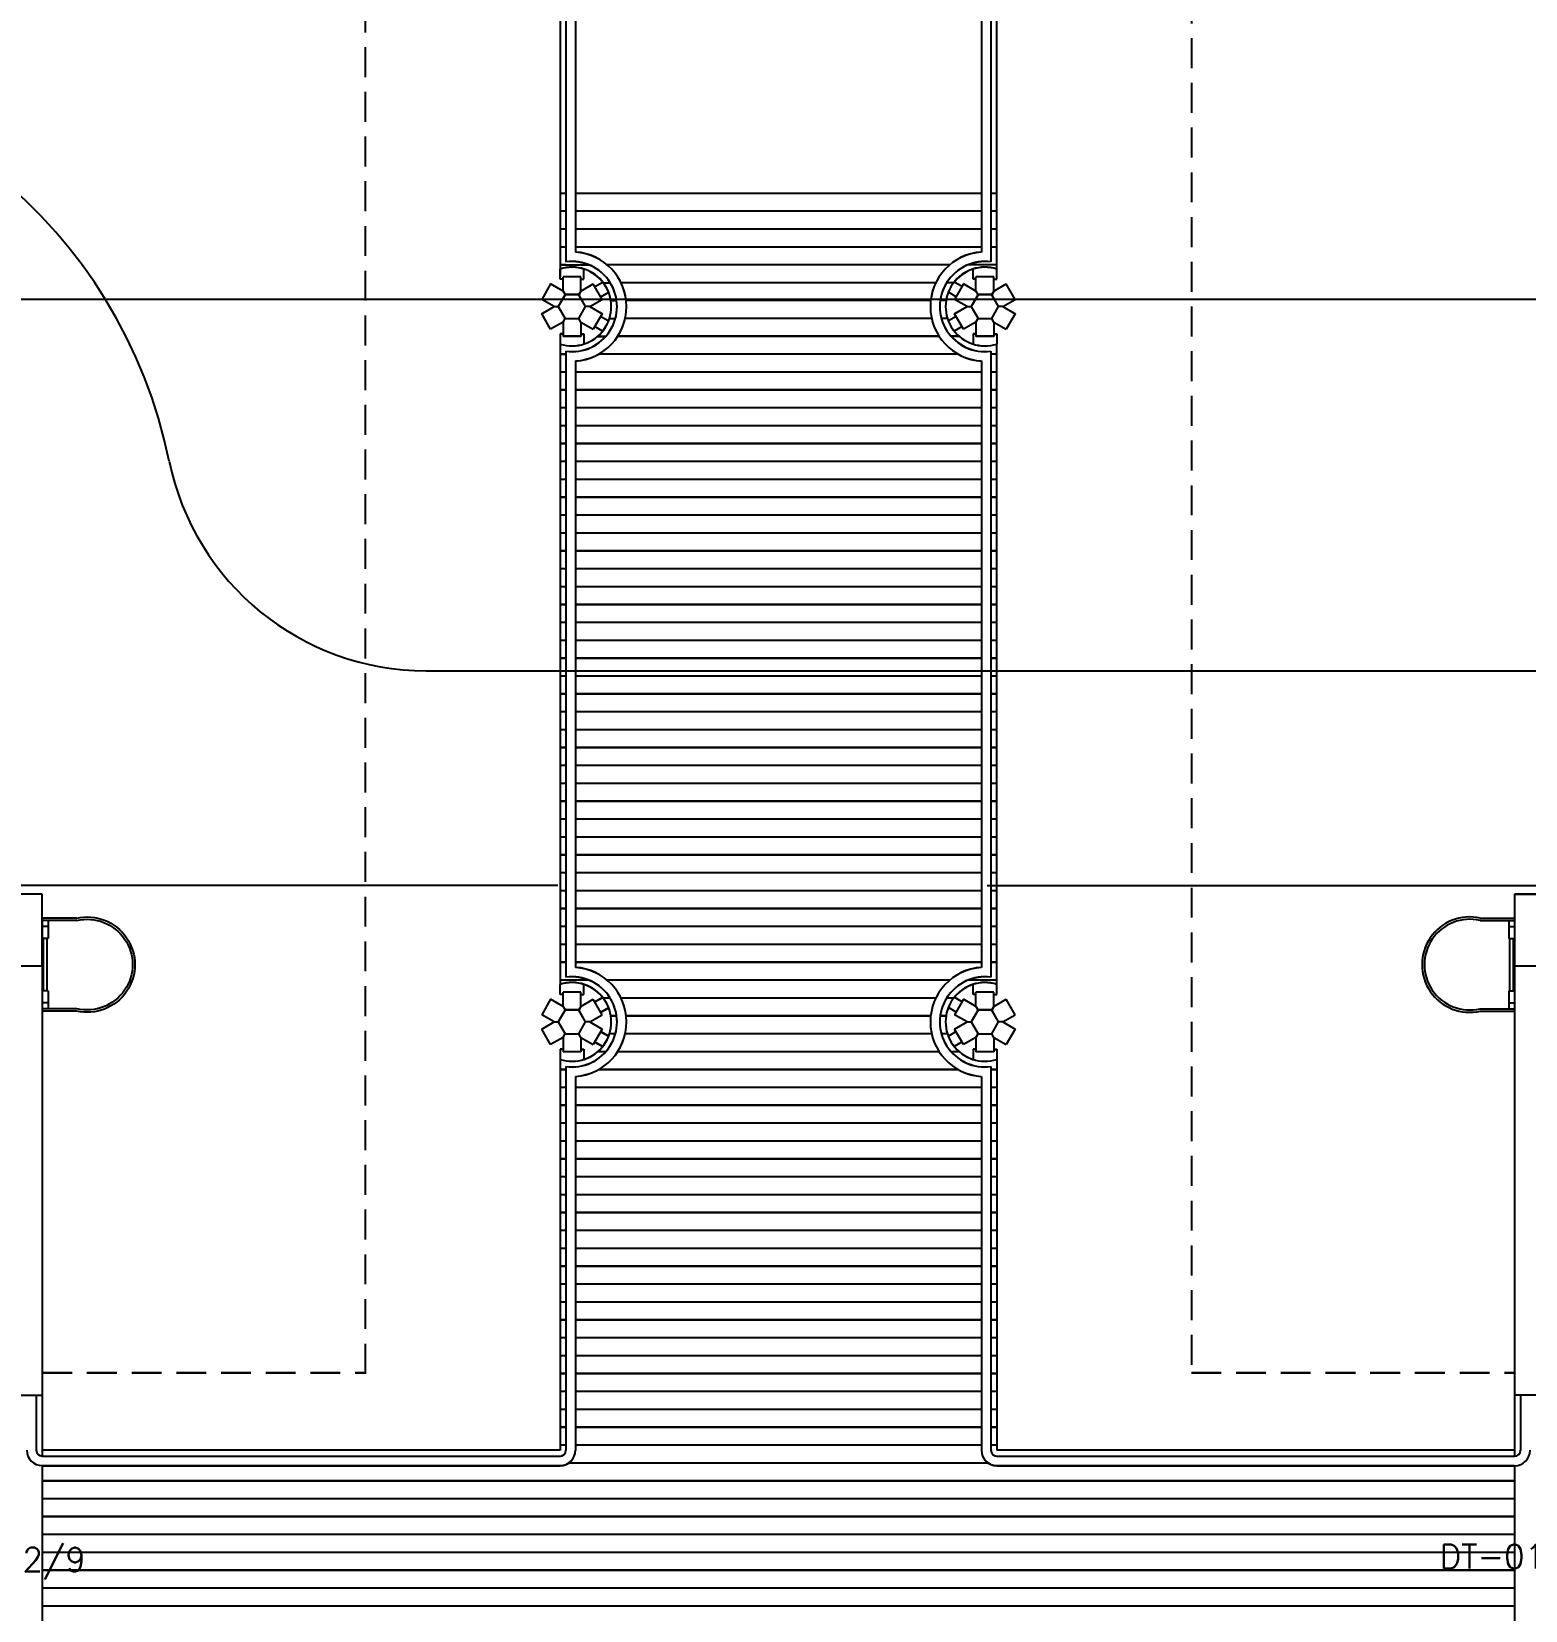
# Model space of a CAD drawing. Header units: millimetres. Extents: x 2128 to 2646, y 1972 to 2207.
# Drawn here: x 2359.37 to 2371.9, y 2047.56 to 2060.8 of the extents above; entities that cross this region are included whole.
import ezdxf

# ---------------------------------------------------------------- set-up
doc = ezdxf.new("R2010")
doc.units = ezdxf.units.MM
doc.linetypes.add('HIDDEN', pattern=[0.375, 0.25, -0.125])
for name, color, linetype in [('AR-ALV', 2, 'Continuous'), ('AR-CALÇADA', 1, 'Continuous'), ('AR-CORRIMAO-V', 52, 'Continuous'), ('AR-ESTC', 3, 'Continuous'), ('AR-ESTMA-C', 1, 'Continuous'), ('AR-ESTMA-V', 2, 'Continuous'), ('ar-piso-tabua', 1, 'Continuous'), ('AR-PISO-V1', 1, 'Continuous'), ('AR-PROJ', 1, 'HIDDEN'), ('ENDEREÇO', 2, 'Continuous'), ('EQUIPAMENTO', 2, 'Continuous'), ('ibio', 2, 'Continuous'), ('maçaneta', 1, 'Continuous'), ('PLAT-CONG', 7, 'Continuous')]:
    doc.layers.add(name, color=color, linetype=linetype)
doc.styles.add('UNB1-100', font='simplex.shx', dxfattribs={"height": 0.2})

# ---------------------------------------------------------------- blocks, each defined once
blk = doc.blocks.new('pilar15')
at = {"layer": 'AR-ESTMA-C'}
for p, q in [((-0.179, 0.19), (-0.254, 0.06)), ((-0.075, 0.13), (-0.179, 0.19)), ((0.075, 0.25), (-0.075, 0.25)), ((-0.075, 0.13), (-0.075, 0.25)), ((0.075, 0.13), (0.075, 0.25)), ((0.075, 0.13), (0.179, 0.19)), ((0.254, 0.06), (0.179, 0.19)), ((-0.15, 0), (-0.254, 0.06)), ((-0.254, -0.06), (-0.15, 0)), ((-0.15, 0), (-0.115, 0)), ((-0.075, 0.13), (-0.058, 0.1)), ((0.075, 0.13), (0.058, 0.1)), ((0.15, 0), (0.115, 0)), ((0.15, 0), (0.254, 0.06)), ((0.15, 0), (0.254, -0.06)), ((-0.179, -0.19), (-0.254, -0.06)), ((-0.075, -0.13), (-0.179, -0.19)), ((-0.075, -0.13), (-0.058, -0.1)), ((-0.075, -0.13), (-0.075, -0.25)), ((0.075, -0.13), (0.058, -0.1)), ((0.075, -0.13), (0.179, -0.19)), ((0.075, -0.13), (0.075, -0.25)), ((0.254, -0.06), (0.179, -0.19)), ((0.075, -0.25), (-0.075, -0.25))]:
    blk.add_line(p, q, dxfattribs=at)
blk.add_lwpolyline([(0.058, 0.1), (-0.058, 0.1), (-0.115, 0), (-0.058, -0.1), (0.058, -0.1), (0.115, 0)], close=True, dxfattribs=at)
blk = doc.blocks.new('A$C5F2C59A8')
at = {"layer": 'AR-CORRIMAO-V'}
for p, q in [((13.448, 47.925), (13.448, 42.675)), ((13.528, 47.843), (13.528, 42.757)), ((16.932, 47.843), (16.932, 42.757)), ((17.012, 47.925), (17.012, 42.675)), ((13.448, 41.925), (13.448, 36.675)), ((17.012, 41.925), (17.012, 36.675)), ((13.528, 41.843), (13.528, 36.757)), ((16.932, 41.843), (16.932, 36.757)), ((13.448, 35.925), (13.448, 32.708)), ((17.012, 35.925), (17.012, 32.708)), ((13.528, 35.843), (13.528, 32.708)), ((16.932, 35.843), (16.932, 32.708)), ((21.455, 33.171), (21.455, 32.708)), ((9.055, 32.658), (13.398, 32.658)), ((9.055, 32.578), (13.398, 32.578)), ((17.062, 32.658), (21.405, 32.658)), ((17.062, 32.578), (21.405, 32.578))]:
    blk.add_line(p, q, dxfattribs=at)
for centre, radius, start, end in [((13.498, 42.3), 0.378, 262.4031, 97.5969), ((13.498, 42.3), 0.458, 273.754, 86.246), ((16.962, 42.3), 0.458, 93.754, 266.246), ((16.962, 42.3), 0.378, 82.4031, 277.5969), ((13.498, 36.3), 0.458, 273.7542, 86.2458), ((16.962, 36.3), 0.458, 93.7539, 266.2461), ((13.498, 36.3), 0.378, 262.4033, 97.5967), ((16.962, 36.3), 0.378, 82.4029, 277.5971), ((13.398, 32.708), 0.05, 270, 0), ((13.398, 32.708), 0.13, 270, 0), ((17.062, 32.708), 0.13, 180, 270), ((17.062, 32.708), 0.05, 180, 270), ((21.405, 32.708), 0.05, 270, 0), ((21.405, 32.708), 0.13, 270, 0)]:
    blk.add_arc(centre, radius, start, end, dxfattribs=at)
at = {"layer": 'AR-ESTMA-V', "ltscale": 0.25}
for p, q in [((13.398, 42.53), (13.398, 42.614)), ((13.423, 42.53), (13.398, 42.53)), ((13.573, 42.53), (13.598, 42.53)), ((13.598, 42.53), (13.598, 42.614)), ((16.862, 42.53), (16.862, 42.614)), ((16.887, 42.53), (16.862, 42.53)), ((17.037, 42.53), (17.062, 42.53)), ((17.062, 42.53), (17.062, 42.614)), ((13.69, 42.468), (13.756, 42.506)), ((13.74, 42.382), (13.806, 42.42)), ((16.721, 42.382), (16.655, 42.42)), ((16.771, 42.468), (16.705, 42.506)), ((13.69, 42.132), (13.756, 42.094)), ((13.74, 42.218), (13.806, 42.18)), ((16.721, 42.218), (16.655, 42.18)), ((16.771, 42.132), (16.705, 42.094)), ((13.398, 42.07), (13.398, 41.985)), ((13.423, 42.07), (13.398, 42.07)), ((13.573, 42.07), (13.598, 42.07)), ((13.598, 42.07), (13.598, 41.985)), ((16.862, 42.07), (16.862, 41.985)), ((16.887, 42.07), (16.862, 42.07)), ((17.037, 42.07), (17.062, 42.07)), ((17.062, 42.07), (17.062, 41.985)), ((13.398, 36.53), (13.398, 36.614)), ((13.598, 36.53), (13.598, 36.614)), ((16.862, 36.53), (16.862, 36.614)), ((17.062, 36.53), (17.062, 36.614)), ((13.423, 36.53), (13.398, 36.53)), ((13.573, 36.53), (13.598, 36.53)), ((13.69, 36.468), (13.756, 36.506)), ((13.74, 36.382), (13.806, 36.42)), ((16.721, 36.382), (16.655, 36.42)), ((16.771, 36.468), (16.705, 36.506)), ((16.887, 36.53), (16.862, 36.53)), ((17.037, 36.53), (17.062, 36.53)), ((13.74, 36.218), (13.806, 36.18)), ((16.721, 36.218), (16.655, 36.18)), ((13.398, 36.07), (13.398, 35.985)), ((13.423, 36.07), (13.398, 36.07)), ((13.573, 36.07), (13.598, 36.07)), ((13.598, 36.07), (13.598, 35.985)), ((13.69, 36.132), (13.756, 36.094)), ((16.771, 36.132), (16.705, 36.094)), ((16.862, 36.07), (16.862, 35.985)), ((16.887, 36.07), (16.862, 36.07)), ((17.037, 36.07), (17.062, 36.07)), ((17.062, 36.07), (17.062, 35.985))]:
    blk.add_line(p, q, dxfattribs=at)
at = {"layer": 'ar-piso-tabua'}
for p, q in [((13.448, 43.25), (13.398, 43.25)), ((16.932, 43.25), (13.528, 43.25)), ((17.062, 43.25), (17.012, 43.25)), ((13.448, 43.1), (13.398, 43.1)), ((16.932, 43.1), (13.528, 43.1)), ((17.062, 43.1), (17.012, 43.1)), ((13.448, 42.95), (13.398, 42.95)), ((16.932, 42.95), (13.528, 42.95)), ((17.062, 42.95), (17.012, 42.95)), ((13.448, 42.8), (13.398, 42.8)), ((16.932, 42.8), (13.528, 42.8)), ((17.062, 42.8), (17.012, 42.8)), ((13.448, 42.65), (13.398, 42.65)), ((13.398, 42.65), (13.641, 42.65)), ((16.667, 42.65), (13.794, 42.65)), ((17.062, 42.65), (16.819, 42.65)), ((13.761, 42.5), (13.819, 42.5)), ((16.55, 42.5), (13.91, 42.5)), ((16.7, 42.5), (16.641, 42.5)), ((13.824, 42.35), (13.873, 42.35)), ((16.507, 42.35), (13.954, 42.35)), ((16.636, 42.35), (16.587, 42.35)), ((13.813, 42.2), (13.863, 42.2)), ((13.863, 42.2), (13.863, 42.2)), ((16.515, 42.2), (13.945, 42.2)), ((16.648, 42.2), (16.597, 42.2)), ((13.714, 42.05), (13.782, 42.05)), ((13.782, 42.05), (13.782, 42.05)), ((16.578, 42.05), (13.882, 42.05)), ((16.747, 42.05), (16.678, 42.05)), ((13.448, 41.9), (13.398, 41.9)), ((13.398, 41.9), (13.448, 41.9)), ((16.739, 41.9), (13.722, 41.9)), ((17.062, 41.9), (17.012, 41.9)), ((13.448, 41.75), (13.398, 41.75)), ((16.932, 41.75), (13.528, 41.75)), ((17.062, 41.75), (17.012, 41.75)), ((13.448, 41.6), (13.398, 41.6)), ((16.932, 41.6), (13.528, 41.6)), ((17.062, 41.6), (17.012, 41.6)), ((13.448, 41.45), (13.398, 41.45)), ((16.932, 41.45), (13.528, 41.45)), ((17.062, 41.45), (17.012, 41.45)), ((13.448, 41.3), (13.398, 41.3)), ((16.932, 41.3), (13.528, 41.3)), ((17.062, 41.3), (17.012, 41.3)), ((13.448, 41.15), (13.398, 41.15)), ((16.932, 41.15), (13.528, 41.15)), ((17.062, 41.15), (17.012, 41.15)), ((13.448, 41), (13.398, 41)), ((16.932, 41), (13.528, 41)), ((17.062, 41), (17.012, 41)), ((13.448, 40.85), (13.398, 40.85)), ((16.932, 40.85), (13.528, 40.85)), ((17.062, 40.85), (17.012, 40.85)), ((13.448, 40.7), (13.398, 40.7)), ((16.932, 40.7), (13.528, 40.7)), ((17.062, 40.7), (17.012, 40.7)), ((13.448, 40.55), (13.398, 40.55)), ((16.932, 40.55), (13.528, 40.55)), ((17.062, 40.55), (17.012, 40.55)), ((13.448, 40.4), (13.398, 40.4)), ((16.932, 40.4), (13.528, 40.4)), ((17.062, 40.4), (17.012, 40.4)), ((13.448, 40.25), (13.398, 40.25)), ((16.932, 40.25), (13.528, 40.25)), ((17.062, 40.25), (17.012, 40.25)), ((13.448, 40.1), (13.398, 40.1)), ((16.932, 40.1), (13.528, 40.1)), ((17.062, 40.1), (17.012, 40.1)), ((13.448, 39.95), (13.398, 39.95)), ((16.932, 39.95), (13.528, 39.95)), ((17.062, 39.95), (17.012, 39.95)), ((13.448, 39.8), (13.398, 39.8)), ((16.932, 39.8), (13.528, 39.8)), ((17.062, 39.8), (17.012, 39.8)), ((13.448, 39.65), (13.398, 39.65)), ((16.932, 39.65), (13.528, 39.65)), ((17.062, 39.65), (17.012, 39.65)), ((13.448, 39.5), (13.398, 39.5)), ((16.932, 39.5), (13.528, 39.5)), ((17.062, 39.5), (17.012, 39.5)), ((13.448, 39.35), (13.398, 39.35)), ((16.932, 39.35), (13.528, 39.35)), ((17.062, 39.35), (17.012, 39.35)), ((13.448, 39.2), (13.398, 39.2)), ((16.932, 39.2), (13.528, 39.2)), ((17.062, 39.2), (17.012, 39.2)), ((13.448, 39.05), (13.398, 39.05)), ((16.932, 39.05), (13.528, 39.05)), ((17.062, 39.05), (17.012, 39.05)), ((13.448, 38.9), (13.398, 38.9)), ((16.932, 38.9), (13.528, 38.9)), ((17.062, 38.9), (17.012, 38.9)), ((13.448, 38.75), (13.398, 38.75)), ((16.932, 38.75), (13.528, 38.75)), ((17.062, 38.75), (17.012, 38.75)), ((13.448, 38.6), (13.398, 38.6)), ((16.932, 38.6), (13.528, 38.6)), ((17.062, 38.6), (17.012, 38.6)), ((13.448, 38.45), (13.398, 38.45)), ((16.932, 38.45), (13.528, 38.45)), ((17.062, 38.45), (17.012, 38.45)), ((13.448, 38.3), (13.398, 38.3)), ((16.932, 38.3), (13.528, 38.3)), ((17.062, 38.3), (17.012, 38.3)), ((13.448, 38.15), (13.398, 38.15)), ((16.932, 38.15), (13.528, 38.15)), ((17.062, 38.15), (17.012, 38.15)), ((13.448, 38), (13.398, 38)), ((16.932, 38), (13.528, 38)), ((17.062, 38), (17.012, 38)), ((13.448, 37.85), (13.398, 37.85)), ((16.932, 37.85), (13.528, 37.85)), ((17.062, 37.85), (17.012, 37.85)), ((13.448, 37.7), (13.398, 37.7)), ((16.932, 37.7), (13.528, 37.7)), ((17.062, 37.7), (17.012, 37.7)), ((13.448, 37.55), (13.398, 37.55)), ((16.932, 37.55), (13.528, 37.55)), ((17.062, 37.55), (17.012, 37.55)), ((13.448, 37.4), (13.398, 37.4)), ((16.932, 37.4), (13.528, 37.4)), ((17.062, 37.4), (17.012, 37.4)), ((13.448, 37.25), (13.398, 37.25)), ((16.932, 37.25), (13.528, 37.25)), ((17.062, 37.25), (17.012, 37.25)), ((13.448, 37.1), (13.398, 37.1)), ((16.932, 37.1), (13.528, 37.1)), ((17.062, 37.1), (17.012, 37.1)), ((13.448, 36.95), (13.398, 36.95)), ((16.932, 36.95), (13.528, 36.95)), ((17.062, 36.95), (17.012, 36.95)), ((13.448, 36.8), (13.398, 36.8)), ((13.448, 36.8), (13.398, 36.8)), ((16.932, 36.8), (13.528, 36.8)), ((17.062, 36.8), (17.012, 36.8)), ((13.641, 36.65), (13.398, 36.65)), ((16.667, 36.65), (13.794, 36.65)), ((17.062, 36.65), (16.819, 36.65)), ((13.819, 36.5), (13.761, 36.5)), ((16.55, 36.5), (13.91, 36.5)), ((16.7, 36.5), (16.641, 36.5)), ((13.873, 36.35), (13.824, 36.35)), ((16.507, 36.35), (13.954, 36.35)), ((16.636, 36.35), (16.587, 36.35)), ((13.863, 36.2), (13.813, 36.2)), ((16.515, 36.2), (13.945, 36.2)), ((16.648, 36.2), (16.597, 36.2)), ((13.782, 36.05), (13.714, 36.05)), ((16.578, 36.05), (13.882, 36.05)), ((16.747, 36.05), (16.678, 36.05)), ((13.448, 35.9), (13.398, 35.9)), ((16.739, 35.9), (13.722, 35.9)), ((17.062, 35.9), (17.012, 35.9)), ((13.448, 35.75), (13.398, 35.75)), ((16.932, 35.75), (13.528, 35.75)), ((17.062, 35.75), (17.012, 35.75)), ((13.448, 35.6), (13.398, 35.6)), ((16.932, 35.6), (13.528, 35.6)), ((17.062, 35.6), (17.012, 35.6)), ((13.448, 35.45), (13.398, 35.45)), ((16.932, 35.45), (13.528, 35.45)), ((17.062, 35.45), (17.012, 35.45)), ((13.448, 35.3), (13.398, 35.3)), ((16.932, 35.3), (13.528, 35.3)), ((17.062, 35.3), (17.012, 35.3)), ((13.448, 35.15), (13.398, 35.15)), ((16.932, 35.15), (13.528, 35.15)), ((17.062, 35.15), (17.012, 35.15)), ((13.448, 35), (13.398, 35)), ((16.932, 35), (13.528, 35)), ((17.062, 35), (17.012, 35)), ((13.448, 34.85), (13.398, 34.85)), ((16.932, 34.85), (13.528, 34.85)), ((17.062, 34.85), (17.012, 34.85)), ((13.448, 34.7), (13.398, 34.7)), ((16.932, 34.7), (13.528, 34.7)), ((17.062, 34.7), (17.012, 34.7)), ((13.448, 34.55), (13.398, 34.55)), ((16.932, 34.55), (13.528, 34.55)), ((17.062, 34.55), (17.012, 34.55)), ((13.448, 34.4), (13.398, 34.4)), ((16.932, 34.4), (13.528, 34.4)), ((17.062, 34.4), (17.012, 34.4)), ((13.448, 34.25), (13.398, 34.25)), ((16.932, 34.25), (13.528, 34.25)), ((17.062, 34.25), (17.012, 34.25)), ((13.448, 34.1), (13.398, 34.1)), ((16.932, 34.1), (13.528, 34.1)), ((17.062, 34.1), (17.012, 34.1)), ((13.448, 33.95), (13.398, 33.95)), ((16.932, 33.95), (13.528, 33.95)), ((17.062, 33.95), (17.012, 33.95)), ((13.448, 33.8), (13.398, 33.8)), ((16.932, 33.8), (13.528, 33.8)), ((17.062, 33.8), (17.012, 33.8)), ((13.448, 33.65), (13.398, 33.65)), ((16.932, 33.65), (13.528, 33.65)), ((17.062, 33.65), (17.012, 33.65)), ((13.448, 33.5), (13.398, 33.5)), ((16.932, 33.5), (13.528, 33.5)), ((17.062, 33.5), (17.012, 33.5)), ((13.448, 33.35), (13.398, 33.35)), ((16.932, 33.35), (13.528, 33.35)), ((17.062, 33.35), (17.012, 33.35)), ((13.448, 33.2), (13.398, 33.2)), ((16.932, 33.2), (13.528, 33.2)), ((17.062, 33.2), (17.012, 33.2)), ((13.448, 33.05), (13.398, 33.05)), ((16.932, 33.05), (13.528, 33.05)), ((17.062, 33.05), (17.012, 33.05)), ((13.448, 32.9), (13.398, 32.9)), ((16.932, 32.9), (13.528, 32.9)), ((17.062, 32.9), (17.012, 32.9)), ((13.448, 32.75), (13.398, 32.75)), ((16.932, 32.75), (13.528, 32.75)), ((17.062, 32.75), (17.012, 32.75)), ((16.99, 32.6), (13.47, 32.6)), ((21.405, 32.45), (9.055, 32.45)), ((21.405, 32.3), (9.055, 32.3)), ((21.405, 32.15), (9.055, 32.15)), ((21.405, 32), (9.055, 32)), ((21.405, 31.85), (9.055, 31.85)), ((21.405, 31.7), (9.055, 31.7)), ((21.405, 31.55), (9.055, 31.55)), ((21.405, 31.4), (9.055, 31.4))]:
    blk.add_line(p, q, dxfattribs=at)
at = {"layer": 'AR-PISO-V1'}
for p, q in [((13.398, 47.986), (13.398, 42.55)), ((17.062, 42.614), (17.062, 47.986)), ((13.398, 42.05), (13.398, 36.614)), ((17.062, 36.55), (17.062, 41.985)), ((17.062, 36.05), (17.062, 32.708)), ((13.398, 35.985), (13.398, 32.708)), ((21.405, 33.233), (21.405, 32.658)), ((13.398, 32.708), (9.055, 32.708)), ((21.405, 32.708), (17.062, 32.708)), ((21.405, 32.578), (21.405, 31.038))]:
    blk.add_line(p, q, dxfattribs=at)
for centre, start, end in [((13.498, 42.3), 252.3603, 107.6397), ((16.962, 42.3), 72.3603, 287.6397), ((13.498, 36.3), 252.3606, 107.6394), ((16.962, 36.3), 72.3603, 287.6397)]:
    blk.add_arc(centre, 0.33, start, end, dxfattribs=at)
at = {"layer": 'AR-PROJ'}
for p, q in [((9.055, 33.358), (11.766, 33.358)), ((18.694, 33.358), (21.405, 33.358))]:
    blk.add_line(p, q, dxfattribs=at)
for points in [[(11.766, 33.35), (11.766, 51.3), (10.034, 54.3)], [(20.426, 54.3), (18.694, 51.3), (18.694, 33.35)]]:
    blk.add_lwpolyline(points, dxfattribs=at)
at = {"layer": 'AR-ESTMA-C', "ltscale": 0.25}
for p in [(13.498, 42.3), (16.962, 42.3), (13.498, 36.3), (16.962, 36.3), (16.962, 36.3)]:
    blk.add_blockref('pilar15', p, dxfattribs=at)
blk = doc.blocks.new('escada tipo marinheiro')
at = {"layer": 'EQUIPAMENTO'}
for p, q in [((-0.338, 0.01), (-0.05, 0.01)), ((-0.05, 0.01), (-0.05, -0.16)), ((-0.34, -0.01), (-0.05, -0.01)), ((-0.1, -0.01), (-0.1, -0.16)), ((-0.1, -0.06), (-0.05, -0.06)), ((-0.1, -0.16), (-0.05, -0.16)), ((-0.09, -0.6), (-0.09, -0.16)), ((-0.06, -0.6), (-0.06, -0.16)), ((-0.1, -0.6), (-0.05, -0.6)), ((-0.1, -0.6), (-0.1, -0.75)), ((-0.05, -0.6), (-0.05, -0.77)), ((-0.34, -0.75), (-0.05, -0.75)), ((-0.338, -0.77), (-0.05, -0.77)), ((-0.1, -0.7), (-0.05, -0.7))]:
    blk.add_line(p, q, dxfattribs=at)
for radius, start, end in [(0.4, 77.1777, 282.8223), (0.38, 76.8427, 283.1573)]:
    blk.add_arc((-0.427, -0.38), radius, start, end, dxfattribs=at)
blk = doc.blocks.new('A$C63644613')
at = {"layer": 'AR-CORRIMAO-V'}
for p, q in [((8.598, 36.167), (8.598, 30.917)), ((12.162, 36.167), (12.162, 30.917)), ((8.678, 36.085), (8.678, 30.999)), ((12.082, 36.085), (12.082, 30.999)), ((8.598, 30.167), (8.598, 26.95)), ((8.678, 30.085), (8.678, 26.95)), ((12.082, 30.085), (12.082, 26.95)), ((12.162, 30.167), (12.162, 26.95)), ((4.155, 27.413), (4.155, 26.95)), ((4.205, 26.9), (8.548, 26.9)), ((12.212, 26.9), (16.555, 26.9)), ((4.205, 26.82), (8.548, 26.82)), ((12.212, 26.82), (16.555, 26.82))]:
    blk.add_line(p, q, dxfattribs=at)
for centre, radius, start, end in [((8.648, 36.542), 0.458, 273.754, 86.246), ((12.112, 36.542), 0.458, 93.754, 266.246), ((8.648, 36.542), 0.378, 262.4031, 97.5969), ((12.112, 36.542), 0.378, 82.4031, 277.5969), ((8.648, 30.542), 0.458, 273.7542, 86.2458), ((12.112, 30.542), 0.458, 93.7539, 266.2461), ((8.648, 30.542), 0.378, 262.4033, 97.5967), ((12.112, 30.542), 0.378, 82.4029, 277.5971), ((4.205, 26.95), 0.13, 180, 270), ((4.205, 26.95), 0.05, 180, 270), ((8.548, 26.95), 0.05, 270, 0), ((8.548, 26.95), 0.13, 270, 0), ((12.212, 26.95), 0.13, 180, 270), ((12.212, 26.95), 0.05, 180, 270)]:
    blk.add_arc(centre, radius, start, end, dxfattribs=at)
at = {"layer": 'AR-ESTMA-V', "ltscale": 0.25}
for p, q in [((8.548, 36.312), (8.548, 36.227)), ((8.573, 36.312), (8.548, 36.312)), ((8.723, 36.312), (8.748, 36.312)), ((8.748, 36.312), (8.748, 36.227)), ((8.84, 36.374), (8.906, 36.335)), ((11.921, 36.374), (11.855, 36.335)), ((12.012, 36.312), (12.012, 36.227)), ((12.037, 36.312), (12.012, 36.312)), ((12.187, 36.312), (12.212, 36.312)), ((12.212, 36.312), (12.212, 36.227)), ((8.548, 30.772), (8.548, 30.856)), ((8.748, 30.772), (8.748, 30.856)), ((12.012, 30.772), (12.012, 30.856)), ((12.212, 30.772), (12.212, 30.856)), ((8.573, 30.772), (8.548, 30.772)), ((8.723, 30.772), (8.748, 30.772)), ((8.84, 30.71), (8.906, 30.748)), ((11.921, 30.71), (11.855, 30.748)), ((12.037, 30.772), (12.012, 30.772)), ((12.187, 30.772), (12.212, 30.772)), ((8.89, 30.624), (8.956, 30.662)), ((11.871, 30.624), (11.805, 30.662)), ((8.89, 30.46), (8.956, 30.422)), ((11.871, 30.46), (11.805, 30.422)), ((8.84, 30.374), (8.906, 30.335)), ((11.921, 30.374), (11.855, 30.335)), ((8.548, 30.312), (8.548, 30.227)), ((8.573, 30.312), (8.548, 30.312)), ((8.723, 30.312), (8.748, 30.312)), ((8.748, 30.312), (8.748, 30.227)), ((12.012, 30.312), (12.012, 30.227)), ((12.037, 30.312), (12.012, 30.312)), ((12.187, 30.312), (12.212, 30.312)), ((12.212, 30.312), (12.212, 30.227))]:
    blk.add_line(p, q, dxfattribs=at)
at = {"layer": 'ar-piso-tabua'}
for p, q in [((8.864, 36.292), (8.932, 36.292)), ((8.932, 36.292), (8.932, 36.292)), ((11.728, 36.292), (9.032, 36.292)), ((11.897, 36.292), (11.828, 36.292)), ((8.598, 36.142), (8.548, 36.142)), ((8.548, 36.142), (8.598, 36.142)), ((11.889, 36.142), (8.872, 36.142)), ((12.212, 36.142), (12.162, 36.142)), ((8.598, 35.992), (8.548, 35.992)), ((12.082, 35.992), (8.678, 35.992)), ((12.212, 35.992), (12.162, 35.992)), ((8.598, 35.842), (8.548, 35.842)), ((12.082, 35.842), (8.678, 35.842)), ((12.212, 35.842), (12.162, 35.842)), ((8.598, 35.692), (8.548, 35.692)), ((12.082, 35.692), (8.678, 35.692)), ((12.212, 35.692), (12.162, 35.692)), ((8.598, 35.542), (8.548, 35.542)), ((12.082, 35.542), (8.678, 35.542)), ((12.212, 35.542), (12.162, 35.542)), ((8.598, 35.392), (8.548, 35.392)), ((12.082, 35.392), (8.678, 35.392)), ((12.212, 35.392), (12.162, 35.392)), ((8.598, 35.242), (8.548, 35.242)), ((12.082, 35.242), (8.678, 35.242)), ((12.212, 35.242), (12.162, 35.242)), ((8.598, 35.092), (8.548, 35.092)), ((12.082, 35.092), (8.678, 35.092)), ((12.212, 35.092), (12.162, 35.092)), ((8.598, 34.942), (8.548, 34.942)), ((12.082, 34.942), (8.678, 34.942)), ((12.212, 34.942), (12.162, 34.942)), ((8.598, 34.792), (8.548, 34.792)), ((12.082, 34.792), (8.678, 34.792)), ((12.212, 34.792), (12.162, 34.792)), ((8.598, 34.642), (8.548, 34.642)), ((12.082, 34.642), (8.678, 34.642)), ((12.212, 34.642), (12.162, 34.642)), ((8.598, 34.492), (8.548, 34.492)), ((12.082, 34.492), (8.678, 34.492)), ((12.212, 34.492), (12.162, 34.492)), ((8.598, 34.342), (8.548, 34.342)), ((12.082, 34.342), (8.678, 34.342)), ((12.212, 34.342), (12.162, 34.342)), ((8.598, 34.192), (8.548, 34.192)), ((12.082, 34.192), (8.678, 34.192)), ((12.212, 34.192), (12.162, 34.192)), ((8.598, 34.042), (8.548, 34.042)), ((12.082, 34.042), (8.678, 34.042)), ((12.212, 34.042), (12.162, 34.042)), ((8.598, 33.892), (8.548, 33.892)), ((12.082, 33.892), (8.678, 33.892)), ((12.212, 33.892), (12.162, 33.892)), ((8.598, 33.742), (8.548, 33.742)), ((12.082, 33.742), (8.678, 33.742)), ((12.212, 33.742), (12.162, 33.742)), ((8.598, 33.592), (8.548, 33.592)), ((12.082, 33.592), (8.678, 33.592)), ((12.212, 33.592), (12.162, 33.592)), ((8.598, 33.442), (8.548, 33.442)), ((12.082, 33.442), (8.678, 33.442)), ((12.212, 33.442), (12.162, 33.442)), ((8.598, 33.292), (8.548, 33.292)), ((12.082, 33.292), (8.678, 33.292)), ((12.212, 33.292), (12.162, 33.292)), ((8.598, 33.142), (8.548, 33.142)), ((12.082, 33.142), (8.678, 33.142)), ((12.212, 33.142), (12.162, 33.142)), ((8.598, 32.992), (8.548, 32.992)), ((12.082, 32.992), (8.678, 32.992)), ((12.212, 32.992), (12.162, 32.992)), ((8.598, 32.842), (8.548, 32.842)), ((12.082, 32.842), (8.678, 32.842)), ((12.212, 32.842), (12.162, 32.842)), ((8.598, 32.692), (8.548, 32.692)), ((12.082, 32.692), (8.678, 32.692)), ((12.212, 32.692), (12.162, 32.692)), ((8.598, 32.542), (8.548, 32.542)), ((12.082, 32.542), (8.678, 32.542)), ((12.212, 32.542), (12.162, 32.542)), ((8.598, 32.392), (8.548, 32.392)), ((12.082, 32.392), (8.678, 32.392)), ((12.212, 32.392), (12.162, 32.392)), ((8.598, 32.242), (8.548, 32.242)), ((12.082, 32.242), (8.678, 32.242)), ((12.212, 32.242), (12.162, 32.242)), ((8.598, 32.092), (8.548, 32.092)), ((12.082, 32.092), (8.678, 32.092)), ((12.212, 32.092), (12.162, 32.092)), ((8.598, 31.942), (8.548, 31.942)), ((12.082, 31.942), (8.678, 31.942)), ((12.212, 31.942), (12.162, 31.942)), ((8.598, 31.792), (8.548, 31.792)), ((12.082, 31.792), (8.678, 31.792)), ((12.212, 31.792), (12.162, 31.792)), ((8.598, 31.642), (8.548, 31.642)), ((12.082, 31.642), (8.678, 31.642)), ((12.212, 31.642), (12.162, 31.642)), ((8.598, 31.492), (8.548, 31.492)), ((12.082, 31.492), (8.678, 31.492)), ((12.212, 31.492), (12.162, 31.492)), ((8.598, 31.342), (8.548, 31.342)), ((12.082, 31.342), (8.678, 31.342)), ((12.212, 31.342), (12.162, 31.342)), ((8.598, 31.192), (8.548, 31.192)), ((12.082, 31.192), (8.678, 31.192)), ((12.212, 31.192), (12.162, 31.192)), ((8.598, 31.042), (8.548, 31.042)), ((8.598, 31.042), (8.548, 31.042)), ((12.082, 31.042), (8.678, 31.042)), ((12.212, 31.042), (12.162, 31.042)), ((8.791, 30.892), (8.548, 30.892)), ((11.817, 30.892), (8.944, 30.892)), ((12.212, 30.892), (11.969, 30.892)), ((8.969, 30.742), (8.911, 30.742)), ((11.7, 30.742), (9.06, 30.742)), ((11.85, 30.742), (11.791, 30.742)), ((9.023, 30.592), (8.974, 30.592)), ((11.657, 30.592), (9.104, 30.592)), ((11.786, 30.592), (11.737, 30.592)), ((9.013, 30.442), (8.963, 30.442)), ((11.665, 30.442), (9.095, 30.442)), ((11.798, 30.442), (11.747, 30.442)), ((8.932, 30.292), (8.864, 30.292)), ((11.728, 30.292), (9.032, 30.292)), ((11.897, 30.292), (11.828, 30.292)), ((8.598, 30.142), (8.548, 30.142)), ((11.889, 30.142), (8.872, 30.142)), ((12.212, 30.142), (12.162, 30.142)), ((8.598, 29.992), (8.548, 29.992)), ((12.082, 29.992), (8.678, 29.992)), ((12.212, 29.992), (12.162, 29.992)), ((8.598, 29.842), (8.548, 29.842)), ((12.082, 29.842), (8.678, 29.842)), ((12.212, 29.842), (12.162, 29.842)), ((8.598, 29.692), (8.548, 29.692)), ((12.082, 29.692), (8.678, 29.692)), ((12.212, 29.692), (12.162, 29.692)), ((8.598, 29.542), (8.548, 29.542)), ((12.082, 29.542), (8.678, 29.542)), ((12.212, 29.542), (12.162, 29.542)), ((8.598, 29.392), (8.548, 29.392)), ((12.082, 29.392), (8.678, 29.392)), ((12.212, 29.392), (12.162, 29.392)), ((8.598, 29.242), (8.548, 29.242)), ((12.082, 29.242), (8.678, 29.242)), ((12.212, 29.242), (12.162, 29.242)), ((8.598, 29.092), (8.548, 29.092)), ((12.082, 29.092), (8.678, 29.092)), ((12.212, 29.092), (12.162, 29.092)), ((8.598, 28.942), (8.548, 28.942)), ((12.082, 28.942), (8.678, 28.942)), ((12.212, 28.942), (12.162, 28.942)), ((8.598, 28.792), (8.548, 28.792)), ((12.082, 28.792), (8.678, 28.792)), ((12.212, 28.792), (12.162, 28.792)), ((8.598, 28.642), (8.548, 28.642)), ((12.082, 28.642), (8.678, 28.642)), ((12.212, 28.642), (12.162, 28.642)), ((8.598, 28.492), (8.548, 28.492)), ((12.082, 28.492), (8.678, 28.492)), ((12.212, 28.492), (12.162, 28.492)), ((8.598, 28.342), (8.548, 28.342)), ((12.082, 28.342), (8.678, 28.342)), ((12.212, 28.342), (12.162, 28.342)), ((8.598, 28.192), (8.548, 28.192)), ((12.082, 28.192), (8.678, 28.192)), ((12.212, 28.192), (12.162, 28.192)), ((8.598, 28.042), (8.548, 28.042)), ((12.082, 28.042), (8.678, 28.042)), ((12.212, 28.042), (12.162, 28.042)), ((8.598, 27.892), (8.548, 27.892)), ((12.082, 27.892), (8.678, 27.892)), ((12.212, 27.892), (12.162, 27.892)), ((8.598, 27.742), (8.548, 27.742)), ((12.082, 27.742), (8.678, 27.742)), ((12.212, 27.742), (12.162, 27.742)), ((8.598, 27.592), (8.548, 27.592)), ((12.082, 27.592), (8.678, 27.592)), ((12.212, 27.592), (12.162, 27.592)), ((8.598, 27.442), (8.548, 27.442)), ((12.082, 27.442), (8.678, 27.442)), ((12.212, 27.442), (12.162, 27.442)), ((8.598, 27.292), (8.548, 27.292)), ((12.082, 27.292), (8.678, 27.292)), ((12.212, 27.292), (12.162, 27.292)), ((8.598, 27.142), (8.548, 27.142)), ((12.082, 27.142), (8.678, 27.142)), ((12.212, 27.142), (12.162, 27.142)), ((8.598, 26.992), (8.548, 26.992)), ((12.082, 26.992), (8.678, 26.992)), ((12.212, 26.992), (12.162, 26.992)), ((12.14, 26.842), (8.62, 26.842)), ((16.555, 26.692), (4.205, 26.692)), ((16.555, 26.542), (4.205, 26.542)), ((16.555, 26.392), (4.205, 26.392)), ((16.555, 26.242), (4.205, 26.242)), ((16.555, 26.092), (4.205, 26.092)), ((16.555, 25.942), (4.205, 25.942)), ((16.555, 25.792), (4.205, 25.792)), ((16.555, 25.642), (4.205, 25.642))]:
    blk.add_line(p, q, dxfattribs=at)
at = {"layer": 'AR-PISO-V1'}
for p, q in [((8.548, 36.292), (8.548, 30.856)), ((12.212, 30.792), (12.212, 36.227)), ((8.548, 30.227), (8.548, 26.95)), ((12.212, 30.292), (12.212, 26.95)), ((4.205, 27.413), (4.205, 26.9)), ((8.548, 26.95), (4.205, 26.95)), ((16.555, 26.95), (12.212, 26.95)), ((4.205, 26.82), (4.205, 25.28))]:
    blk.add_line(p, q, dxfattribs=at)
for centre, start, end in [((8.648, 36.542), 252.3603, 107.6397), ((12.112, 36.542), 72.3603, 287.6397), ((8.648, 30.542), 252.3606, 107.6394), ((12.112, 30.542), 72.3603, 287.6397)]:
    blk.add_arc(centre, 0.33, start, end, dxfattribs=at)
at = {"layer": 'AR-PROJ'}
for p, q in [((4.205, 27.6), (6.916, 27.6)), ((13.844, 27.6), (16.555, 27.6))]:
    blk.add_line(p, q, dxfattribs=at)
for points in [[(6.916, 27.592), (6.916, 45.542), (5.184, 48.542)], [(15.576, 48.542), (13.844, 45.542), (13.844, 27.592)]]:
    blk.add_lwpolyline(points, dxfattribs=at)
at = {"layer": 'AR-ESTMA-C', "ltscale": 0.25}
for p in [(8.648, 36.542), (12.112, 36.542), (8.648, 30.542), (12.112, 30.542), (12.112, 30.542)]:
    blk.add_blockref('pilar15', p, dxfattribs=at)

msp = doc.modelspace()

# ---------------------------------------------------------------- linework, layer by layer
at = {"layer": 'AR-ALV'}
for p, q in [((2359.461, 2052.965), (2359.461, 2049.365)), ((2371.811, 2052.965), (2371.811, 2049.365)), ((2356.561, 2049.365), (2359.461, 2049.365)), ((2374.711, 2049.365), (2371.811, 2049.365))]:
    msp.add_line(p, q, dxfattribs=at)
at = {"layer": 'AR-CALÇADA'}
for p, q in [((2362.681, 2055.44), (2440.041, 2055.44)), ((2363.786, 2053.64), (2358.611, 2053.64)), ((2367.386, 2053.64), (2438.661, 2053.64))]:
    msp.add_line(p, q, dxfattribs=at)
for centre, radius, start, end in [((2356.411, 2056.356), 4.2, 11.5767, 90), ((2362.681, 2057.64), 2.2, 191.5767, 270)]:
    msp.add_arc(centre, radius, start, end, dxfattribs=at)
at = {"layer": 'AR-ESTC'}
for p, q in [((2359.461, 2053.565), (2359.261, 2053.565)), ((2359.461, 2052.965), (2359.461, 2053.565)), ((2372.011, 2053.565), (2371.811, 2053.565)), ((2371.811, 2053.565), (2371.811, 2052.965)), ((2359.261, 2052.965), (2359.461, 2052.965)), ((2371.811, 2052.965), (2372.011, 2052.965))]:
    msp.add_line(p, q, dxfattribs=at)
at = {"layer": 'ibio'}
msp.add_line((2371.811, 2053.565), (2438.661, 2053.565), dxfattribs=at)
at = {"layer": 'maçaneta'}
msp.add_line((2308.549, 2058.556), (2446.512, 2058.556), dxfattribs=at)

# ---------------------------------------------------------------- block references
at = {"layer": 'EQUIPAMENTO', "xscale": -1}
msp.add_blockref('escada tipo marinheiro', (2359.411, 2053.355), dxfattribs=at)
at = {"layer": 'EQUIPAMENTO'}
msp.add_blockref('escada tipo marinheiro', (2371.861, 2053.355), dxfattribs=at)
at = {"layer": 'PLAT-CONG'}
for name, p in [('A$C5F2C59A8', (2350.406, 2016.194)), ('A$C63644613', (2355.256, 2021.953))]:
    msp.add_blockref(name, p, dxfattribs=at)

# ---------------------------------------------------------------- texts
at = {"layer": 'ENDEREÇO', "style": 'UNB1-100'}
for s, p in [('CT-42/9', (2358.583, 2047.885)), ('DT-01/9', (2371.183, 2047.911))]:
    msp.add_text(s, height=0.2, dxfattribs=at).set_placement(p)

doc.saveas('drawing.dxf')
